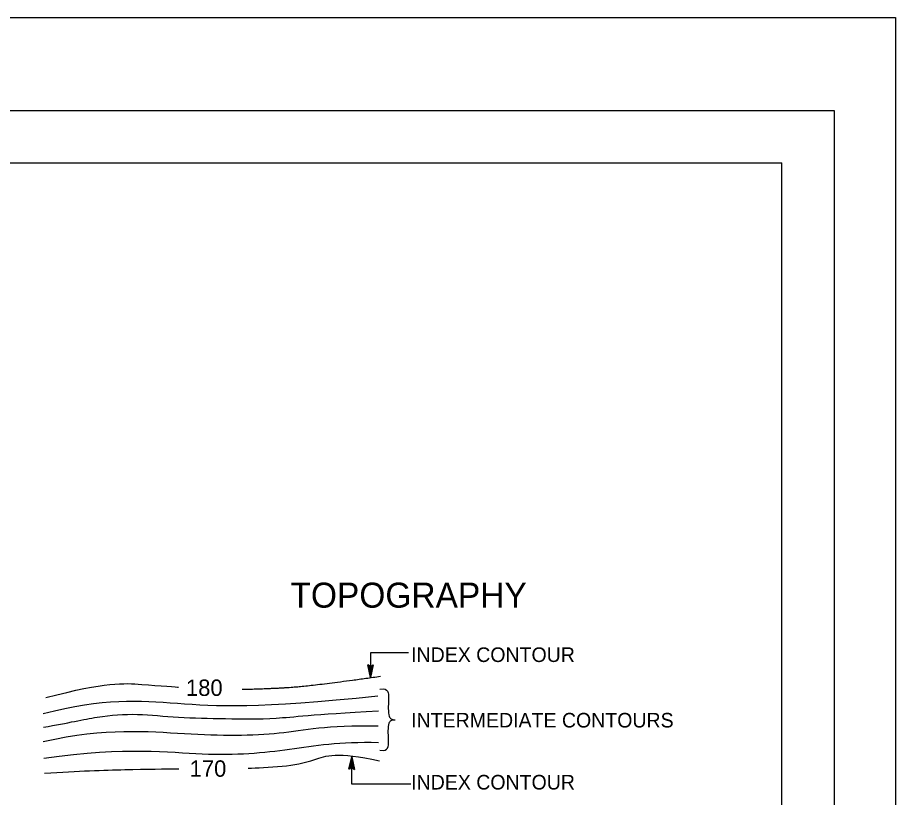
# Model space of a CAD drawing. Extents: x 946 to 2706, y 1422 to 2612.
# Drawn here: x 2285 to 2706, y 2237.7 to 2611.8 of the extents above; entities that cross this region are included whole.
import ezdxf

# ---------------------------------------------------------------- set-up
doc = ezdxf.new("R2010")
doc.units = 0
for name, color, linetype in [('10 Sheet Format', 7, 'Continuous'), ('57 Undefined', 7, 'Continuous'), ('60 Nongeo Data', 7, 'Continuous')]:
    doc.layers.add(name, color=color, linetype=linetype)

msp = doc.modelspace()

# ---------------------------------------------------------------- linework, layer by layer
at = {"layer": '10 Sheet Format'}
for p in [(1026.61, 2542.14), (2651.6, 1492.15)]:
    msp.add_line(p, (2651.6, 2542.14), dxfattribs=at)
for points in [[(946.02, 2611.75), (2706.01, 2611.75), (2706.01, 1421.75), (946.02, 1421.75)], [(976.63, 2567.15), (2676.63, 2567.15), (2676.63, 1467.15), (976.63, 1467.15)], [(976.63, 2567.15), (2676.63, 2567.15), (2676.63, 1467.15), (976.63, 1467.15)]]:
    msp.add_lwpolyline(points, close=True, dxfattribs=at)
at = {"layer": '57 Undefined'}
for p, q in [((2452.94, 2301.28), (2452.94, 2301.28)), ((2455.61, 2301.28), (2455.61, 2301.28)), ((2454.27, 2295.28), (2454.27, 2295.28)), ((2445.28, 2257.23), (2445.28, 2257.23)), ((2443.94, 2251.23), (2443.94, 2251.23)), ((2446.61, 2251.23), (2446.61, 2251.23))]:
    msp.add_line(p, q, dxfattribs=at)
for points in [[(2472.48, 2307.05), (2454.27, 2307.05), (2454.27, 2295.28)], [(2473.64, 2244.08), (2445.28, 2244.08), (2445.28, 2257.23)]]:
    msp.add_lwpolyline(points, dxfattribs=at)
for points in [[(2455.61, 2301.28), (2454.27, 2295.28), (2452.94, 2301.28), (2453.3, 2301.07), (2454.27, 2296.68), (2455.26, 2301.07), (2454.9, 2300.86), (2454.28, 2298.05), (2453.65, 2300.86), (2454.01, 2300.64), (2454.28, 2299.43), (2454.55, 2300.65), (2454.27, 2300.48), (2452.94, 2301.28), (2454.27, 2300.48)], [(2443.94, 2251.23), (2445.28, 2257.23), (2446.61, 2251.22), (2446.26, 2251.44), (2445.29, 2255.83), (2444.3, 2251.44), (2444.65, 2251.65), (2445.28, 2254.46), (2445.91, 2251.65), (2445.55, 2251.87), (2445.28, 2253.08), (2445.01, 2251.86), (2445.28, 2252.03), (2446.61, 2251.22), (2445.28, 2252.03)]]:
    msp.add_lwpolyline(points, close=True, dxfattribs=at)
for points in [[(2458.79, 2289.71), (2461.21, 2290.03), (2462.73, 2288.89), (2463.11, 2285.66), (2462.73, 2281.49), (2462.92, 2276.93), (2463.87, 2275.41), (2465.18, 2275.04), (2465.92, 2275.03), (2466.1, 2275.04)], [(2458.79, 2260.37), (2461.21, 2260.06), (2462.73, 2261.2), (2463.11, 2264.42), (2462.73, 2268.6), (2462.92, 2273.15), (2463.87, 2274.67), (2465.18, 2275.05), (2465.92, 2275.05), (2466.1, 2275.04)]]:
    msp.add_open_spline(points, degree=3, dxfattribs=at)
at = {"layer": '60 Nongeo Data'}
for points, degree in [([(2392.74, 2289.63), (2407.86, 2289.94), (2428.13, 2291.52), (2459.02, 2295.85)], 2), ([(2298.6, 2285.68), (2327.7, 2293.25), (2344.16, 2291.95), (2362.13, 2290.64), (2362.14, 2290.64)], 3), ([(2297.37, 2278.01), (2326.47, 2285.58), (2360.07, 2282.91), (2399.95, 2280.24), (2457.73, 2286.52)], 3), ([(2297.41, 2271.45), (2309.59, 2273.52), (2323.58, 2276.89), (2342.5, 2278.19), (2361.67, 2275.86), (2384.48, 2275.6), (2408.92, 2275.09), (2425.56, 2277.54), (2458.08, 2279.21)], 3), ([(2297.37, 2264.6), (2327.69, 2271.36), (2367.22, 2267.37), (2413.23, 2267.37), (2432.78, 2272.63), (2457.9, 2272.07)], 3), ([(2297.63, 2256.64), (2338.31, 2262.2), (2376.46, 2256.56), (2416.44, 2260.56), (2439.14, 2264.61), (2458.08, 2264.13)], 3), ([(2395.54, 2251.77), (2399.5, 2251.87), (2412.77, 2252.43), (2427.23, 2255.12), (2438.17, 2260.04), (2458.52, 2255.27)], 3), ([(2297.93, 2249.42), (2314.52, 2250.45), (2337.83, 2251.27), (2355.98, 2251.44), (2362.38, 2251.48)], 3)]:
    msp.add_open_spline(points, degree=degree, dxfattribs=at)

# ---------------------------------------------------------------- texts
at = {"layer": '57 Undefined'}
for s, height, p in [('TOPOGRAPHY', 12.008, (2415.9, 2328.75)), ('INDEX CONTOUR', 7, (2473.76, 2302.7)), ('INTERMEDIATE CONTOURS', 7, (2473.79, 2271.29)), ('INDEX CONTOUR', 7, (2473.79, 2241.55))]:
    msp.add_text(s, height=height, dxfattribs=at).set_placement(p)
at = {"layer": '60 Nongeo Data'}
for s, p in [('180', (2365.79, 2286.43)), ('170', (2367.56, 2247.66))]:
    msp.add_text(s, height=7.874, dxfattribs=at).set_placement(p)

doc.saveas('drawing.dxf')
